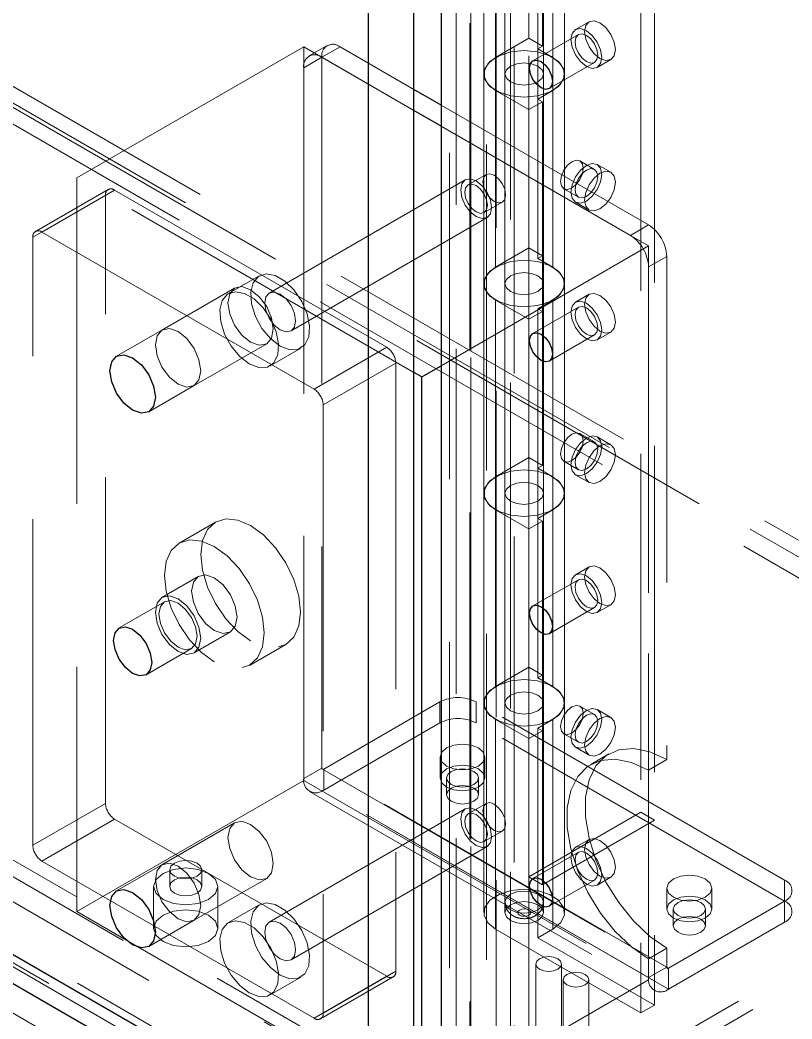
# Model space of a CAD drawing. Header units: millimetres. Extents: x 108 to 5832, y 144 to 4056.
# Drawn here: x 4640.2 to 4700.3, y 2734.7 to 2812.5 of the extents above; entities that cross this region are included whole.
import ezdxf

# ---------------------------------------------------------------- set-up
doc = ezdxf.new("R2010")
doc.units = ezdxf.units.MM
doc.header["$LTSCALE"] = 20
doc.linetypes.add('HIDDEN', pattern=[1.905, 1.27, -0.635])

msp = doc.modelspace()

# ---------------------------------------------------------------- linework, layer by layer
at = {"color": 1, "linetype": 'HIDDEN', "lineweight": 18}
for p, q in [((5281.146, 2436.999), (4116.966, 3109.067)), ((5279.515, 2435.002), (4116.051, 3106.655)), ((4065.281, 3077.347), (5219.694, 2410.919)), ((5213.754, 2407.327), (4059.341, 3073.755)), ((4059.483, 3074), (5213.895, 2407.571)), ((5218.421, 2401.04), (4054.957, 3072.693)), ((4054.957, 3072.693), (5218.138, 2401.203)), ((4055.076, 3072.557), (5218.102, 2401.156)), ((5280.015, 2436.346), (4308.132, 2997.402)), ((4308.132, 2997.076), (5279.515, 2436.308)), ((4674.166, 2723.395), (4674.166, 2851.102)), ((4675.239, 2850.368), (4675.239, 2722.661)), ((4675.297, 2722.742), (4675.297, 2850.449)), ((4675.297, 2850.286), (4675.297, 2722.579)), ((4678.408, 2720.783), (4678.408, 2848.49)), ((4678.691, 2848.49), (4678.691, 2720.783)), ((4677.277, 2720.13), (4677.277, 2847.837)), ((4679.823, 2847.837), (4679.823, 2805.541)), ((4673.639, 2840.26), (4673.639, 2722.661)), ((4674.166, 2721.926), (4674.166, 2840.564)), ((4676.535, 2840.917), (4676.535, 2724.968)), ((4490.565, 2833.142), (4670.878, 2729.05)), ((4679.823, 2827.423), (4679.823, 2811.092)), ((4496.222, 2826.611), (4668.756, 2727.009)), ((4680.883, 2826.811), (4680.883, 2810.48)), ((4666.663, 2724.788), (4491.245, 2826.055)), ((4676.319, 2824.647), (4676.319, 2808.317)), ((4677.969, 2824.647), (4677.969, 2808.317)), ((4680.969, 2808.317), (4680.969, 2824.647)), ((4682.619, 2808.317), (4682.619, 2824.647)), ((4677.242, 2807.031), (4677.242, 2823.362)), ((4677.969, 2823.831), (4677.969, 2743.81)), ((4680.969, 2743.81), (4680.969, 2823.831)), ((4681.697, 2823.362), (4681.697, 2807.031)), ((4680.53, 2806.357), (4680.53, 2822.688)), ((4689.616, 2817.443), (4689.616, 2735.789)), ((4688.555, 2816.83), (4688.555, 2735.176)), ((4684.524, 2812.382), (4683.463, 2811.77)), ((4679.823, 2811.092), (4677.242, 2809.603)), ((4679.823, 2811.092), (4680.883, 2810.48)), ((4683.688, 2811.38), (4680.152, 2809.339)), ((4644.609, 2800.229), (4662.286, 2810.434)), ((4670.878, 2805.474), (4662.286, 2810.434)), ((4662.286, 2810.434), (4662.286, 2753.276)), ((4664.115, 2810.533), (4662.701, 2809.717)), ((4665.115, 2810.434), (4663.701, 2809.618)), ((4670.878, 2807.107), (4665.115, 2810.434)), ((4680.883, 2810.48), (4680.53, 2810.276)), ((4680.53, 2810.276), (4681.696, 2809.603)), ((4662.286, 2808.801), (4663.701, 2809.617)), ((4670.878, 2805.474), (4663.701, 2809.618)), ((4663.701, 2809.617), (4663.701, 2754.256)), ((4677.242, 2809.603), (4677.242, 2793.272)), ((4681.402, 2807.174), (4684.938, 2809.215)), ((4681.696, 2793.272), (4681.696, 2809.603)), ((4685.163, 2808.825), (4686.223, 2809.438)), ((4662.286, 2808.801), (4662.286, 2753.44)), ((4676.319, 2808.317), (4676.319, 2791.986)), ((4677.969, 2808.317), (4677.969, 2791.986)), ((4680.969, 2791.986), (4680.969, 2808.317)), ((4682.619, 2791.986), (4682.619, 2808.317)), ((4679.823, 2805.541), (4677.242, 2807.031)), ((4680.53, 2806.357), (4681.697, 2807.031)), ((4679.823, 2805.541), (4680.883, 2806.153)), ((4680.883, 2806.153), (4680.53, 2806.357)), ((4680.53, 2806.357), (4680.53, 2793.945)), ((4680.883, 2789.822), (4680.883, 2806.153)), ((4689.156, 2796.555), (4672.999, 2805.883)), ((4679.823, 2789.21), (4679.823, 2805.541)), ((4689.156, 2794.922), (4672.999, 2804.25)), ((4687.742, 2795.739), (4672.999, 2804.25)), ((4684.938, 2800.886), (4683.806, 2801.539)), ((4686.223, 2800.663), (4685.163, 2801.276)), ((4644.609, 2800.229), (4644.609, 2743.071)), ((4670.878, 2785.064), (4644.609, 2800.229)), ((4674.871, 2800.068), (4659.598, 2791.251)), ((4676.511, 2800.494), (4675.096, 2799.678)), ((4647.043, 2799.319), (4641.386, 2796.054)), ((4647.543, 2799.27), (4641.886, 2796.004)), ((4647.543, 2799.27), (4668.756, 2787.024)), ((4682.556, 2799.374), (4683.688, 2798.721)), ((4641.179, 2795.596), (4646.836, 2798.862)), ((4646.836, 2751.502), (4646.836, 2798.862)), ((4676.346, 2797.513), (4677.761, 2798.329)), ((4683.463, 2798.331), (4684.523, 2797.719)), ((4661.298, 2788.306), (4676.571, 2797.123)), ((4641.886, 2796.004), (4663.1, 2783.758)), ((4687.742, 2795.739), (4689.156, 2796.555)), ((4641.179, 2748.236), (4641.179, 2795.596)), ((4672.999, 2785.595), (4689.156, 2794.922)), ((4677.242, 2793.272), (4679.823, 2794.762)), ((4679.823, 2794.762), (4680.883, 2794.149)), ((4689.156, 2737.764), (4689.156, 2794.922)), ((4680.53, 2793.945), (4680.883, 2794.149)), ((4680.53, 2793.945), (4681.696, 2793.272)), ((4690.571, 2794.106), (4689.156, 2793.289)), ((4690.571, 2794.106), (4690.571, 2754.912)), ((4689.156, 2793.289), (4689.156, 2754.095)), ((4658.823, 2792.593), (4656.419, 2791.205)), ((4676.319, 2791.986), (4676.319, 2775.655)), ((4677.969, 2791.986), (4677.969, 2775.655)), ((4680.969, 2775.655), (4680.969, 2791.986)), ((4682.619, 2775.655), (4682.619, 2791.986)), ((4656.9, 2791.637), (4651.243, 2788.372)), ((4677.242, 2774.369), (4677.242, 2790.7)), ((4677.242, 2790.7), (4679.823, 2789.21)), ((4680.53, 2790.026), (4681.697, 2790.7)), ((4681.697, 2790.7), (4681.697, 2774.369)), ((4684.524, 2791.152), (4683.463, 2790.54)), ((4679.823, 2789.21), (4680.883, 2789.822)), ((4683.688, 2790.15), (4680.152, 2788.109)), ((4680.53, 2790.026), (4680.883, 2789.822)), ((4680.53, 2773.696), (4680.53, 2790.026)), ((4680.883, 2789.822), (4680.883, 2777.818)), ((4679.823, 2789.21), (4679.823, 2778.431)), ((4679.823, 2789.21), (4679.823, 2772.879)), ((4651.243, 2788.372), (4647.707, 2786.331)), ((4685.163, 2787.595), (4686.223, 2788.208)), ((4681.402, 2785.944), (4684.938, 2787.985)), ((4653.743, 2784.042), (4659.4, 2787.307)), ((4659.669, 2785.576), (4662.073, 2786.964)), ((4663.1, 2783.758), (4668.756, 2787.024)), ((4669.464, 2785.799), (4663.807, 2782.533)), ((4669.464, 2785.799), (4669.464, 2738.44)), ((4650.207, 2782.001), (4653.743, 2784.042)), ((4663.807, 2782.533), (4663.807, 2735.174)), ((4684.938, 2779.656), (4683.806, 2780.309)), ((4686.223, 2779.433), (4685.163, 2780.046)), ((4679.823, 2778.431), (4677.242, 2776.941)), ((4679.823, 2778.431), (4680.883, 2777.818)), ((4682.556, 2778.144), (4683.688, 2777.491)), ((4680.883, 2777.818), (4680.53, 2777.614)), ((4680.53, 2777.614), (4681.696, 2776.941)), ((4677.242, 2776.941), (4677.242, 2760.61)), ((4681.696, 2760.61), (4681.696, 2776.941)), ((4683.463, 2777.101), (4684.523, 2776.489)), ((4676.319, 2775.655), (4676.319, 2759.324)), ((4677.969, 2775.655), (4677.969, 2759.324)), ((4680.969, 2759.324), (4680.969, 2775.655)), ((4682.619, 2759.324), (4682.619, 2775.655)), ((4679.823, 2772.879), (4677.242, 2774.369)), ((4680.53, 2773.696), (4681.697, 2774.369)), ((4655.4, 2773.414), (4652.572, 2771.781)), ((4679.823, 2772.879), (4680.883, 2773.492)), ((4680.883, 2773.492), (4680.53, 2773.696)), ((4680.53, 2773.696), (4680.53, 2761.284)), ((4680.883, 2757.161), (4680.883, 2773.492)), ((4679.823, 2756.548), (4679.823, 2772.879)), ((4684.524, 2769.922), (4683.463, 2769.31)), ((4654.071, 2769.183), (4651.243, 2767.55)), ((4683.688, 2768.92), (4680.152, 2766.879)), ((4651.443, 2767.204), (4647.908, 2765.163)), ((4681.402, 2764.714), (4684.938, 2766.755)), ((4685.163, 2766.365), (4686.223, 2766.977)), ((4653.743, 2763.22), (4656.571, 2764.853)), ((4650.007, 2761.525), (4653.543, 2763.566)), ((4658.071, 2762.254), (4660.9, 2763.887)), ((4677.242, 2760.61), (4679.823, 2762.1)), ((4679.823, 2762.1), (4680.883, 2761.488)), ((4680.53, 2761.284), (4680.883, 2761.488)), ((4680.53, 2761.284), (4681.696, 2760.61)), ((4663.842, 2754.174), (4672.893, 2759.399)), ((4672.893, 2759.399), (4672.893, 2757.766)), ((4699.763, 2745.52), (4675.721, 2759.399)), ((4675.721, 2757.766), (4675.721, 2759.399)), ((4676.319, 2759.324), (4676.319, 2742.993)), ((4677.969, 2759.324), (4677.969, 2742.993)), ((4680.969, 2742.993), (4680.969, 2759.324)), ((4682.619, 2742.993), (4682.619, 2759.324)), ((4684.938, 2758.426), (4683.806, 2759.079)), ((4686.223, 2758.203), (4685.163, 2758.816)), ((4663.842, 2752.541), (4672.893, 2757.766)), ((4699.763, 2743.887), (4675.721, 2757.766)), ((4677.242, 2741.708), (4677.242, 2758.038)), ((4677.242, 2758.038), (4679.823, 2756.548)), ((4681.697, 2758.038), (4680.53, 2757.365)), ((4681.697, 2758.038), (4681.697, 2741.707)), ((4679.823, 2756.548), (4680.883, 2757.161)), ((4680.53, 2757.365), (4680.883, 2757.161)), ((4680.53, 2741.034), (4680.53, 2757.365)), ((4680.883, 2757.161), (4680.883, 2745.157)), ((4679.823, 2756.548), (4679.823, 2745.769)), ((4679.823, 2756.548), (4679.823, 2720.13)), ((4682.556, 2756.914), (4683.688, 2756.261)), ((4683.463, 2755.871), (4684.523, 2755.259)), ((4672.911, 2755.113), (4672.911, 2753.48)), ((4674.166, 2723.395), (4728.33, 2754.664)), ((4676.411, 2753.48), (4676.411, 2755.113)), ((4686.071, 2755.357), (4684.657, 2754.541)), ((4689.156, 2754.095), (4690.571, 2754.912)), ((4663.701, 2754.256), (4662.286, 2753.44)), ((4690.571, 2738.744), (4663.701, 2754.256)), ((4663.742, 2754.164), (4690.612, 2738.653)), ((4690.712, 2738.663), (4663.842, 2754.174)), ((4663.842, 2752.541), (4663.842, 2754.174)), ((4675.297, 2722.742), (4729.462, 2754.011)), ((4644.609, 2743.071), (4662.286, 2753.276)), ((4689.156, 2737.928), (4662.286, 2753.44)), ((4662.286, 2753.276), (4689.156, 2737.764)), ((4673.411, 2753.48), (4673.411, 2752.174)), ((4675.911, 2752.174), (4675.911, 2753.48)), ((4662.742, 2752.432), (4689.612, 2736.921)), ((4690.712, 2737.029), (4663.842, 2752.541)), ((4646.836, 2751.502), (4641.179, 2748.236)), ((4674.871, 2751.075), (4659.598, 2742.258)), ((4676.511, 2751.502), (4675.096, 2750.686)), ((4679.823, 2745.769), (4688.555, 2750.81)), ((4688.555, 2750.81), (4689.616, 2750.198)), ((4641.886, 2747.012), (4647.543, 2750.277)), ((4668.756, 2738.031), (4647.543, 2750.277)), ((4656.9, 2749.994), (4651.243, 2746.728)), ((4680.883, 2745.157), (4689.616, 2750.198)), ((4676.346, 2748.52), (4677.761, 2749.337)), ((4684.524, 2748.692), (4683.463, 2748.08)), ((4661.298, 2739.314), (4676.571, 2748.131)), ((4683.688, 2747.69), (4680.152, 2745.649)), ((4663.1, 2734.766), (4641.886, 2747.012)), ((4651.243, 2746.728), (4647.707, 2744.687)), ((4651.844, 2746.336), (4651.844, 2745.03)), ((4654.344, 2745.03), (4654.344, 2746.336)), ((4653.743, 2742.398), (4659.4, 2745.664)), ((4680.883, 2745.157), (4679.823, 2745.769)), ((4681.402, 2743.484), (4684.938, 2745.525)), ((4685.163, 2745.135), (4686.223, 2745.747)), ((4699.763, 2745.52), (4699.763, 2743.887)), ((4650.594, 2745.03), (4650.594, 2741.764)), ((4655.594, 2741.764), (4655.594, 2745.03)), ((4690.588, 2744.908), (4690.588, 2743.275)), ((4694.088, 2743.275), (4694.088, 2744.908)), ((4690.712, 2738.663), (4699.763, 2743.888)), ((4699.763, 2742.254), (4699.763, 2743.888)), ((4644.609, 2743.071), (4671.479, 2727.559)), ((4658.823, 2743.6), (4656.419, 2742.213)), ((4691.088, 2743.275), (4691.088, 2741.968)), ((4693.588, 2741.968), (4693.588, 2743.275)), ((4650.207, 2740.357), (4653.743, 2742.398)), ((4690.712, 2737.029), (4699.763, 2742.254)), ((4688.555, 2735.176), (4677.242, 2741.708)), ((4680.53, 2741.034), (4681.697, 2741.707)), ((4689.616, 2735.789), (4680.53, 2741.034)), ((4690.571, 2740.214), (4689.156, 2739.398)), ((4690.571, 2740.214), (4690.571, 2738.744)), ((4689.156, 2739.398), (4689.156, 2737.928)), ((4663.807, 2735.174), (4669.464, 2738.44)), ((4680.378, 2738.989), (4680.378, 2730.824)), ((4682.378, 2730.824), (4682.378, 2738.989)), ((4689.156, 2737.928), (4690.571, 2738.744)), ((4690.712, 2738.663), (4690.712, 2737.029)), ((4659.669, 2736.583), (4662.073, 2737.971)), ((4668.756, 2738.031), (4663.1, 2734.766)), ((4663.599, 2734.716), (4669.256, 2737.982)), ((4672.999, 2728.437), (4689.156, 2737.764)), ((4682.5, 2737.764), (4682.5, 2729.599)), ((4684.5, 2729.599), (4684.5, 2737.764)), ((4688.555, 2735.176), (4689.616, 2735.789))]:
    msp.add_line(p, q, dxfattribs=at)
at = {"color": 8, "linetype": 'Continuous', "lineweight": 25}
msp.add_line((5212.623, 2406.673), (4300.955, 2932.968), dxfattribs=at)
at = {"color": 7, "linetype": 'Continuous', "lineweight": 25}
for p, q in [((4670.878, 2728.234), (4670.878, 2844.183)), ((4667.342, 2726.193), (4667.342, 2842.142)), ((4672.999, 2838.876), (4672.999, 2722.927)), ((4492.687, 2824.57), (4665.221, 2724.968)), ((4672.999, 2805.883), (4670.878, 2807.107)), ((4672.999, 2804.25), (4670.878, 2805.474)), ((4671.479, 2784.717), (4670.878, 2785.064)), ((4671.479, 2784.717), (4672.999, 2785.595)), ((4671.479, 2728.703), (4671.479, 2784.717))]:
    msp.add_line(p, q, dxfattribs=at)
at = {"color": 1, "linetype": 'HIDDEN', "lineweight": 18, "flags": 128}
for points in [[(4686.575, 2810.216), (4686.484, 2810.8), (4686.223, 2811.401), (4685.833, 2811.927), (4685.373, 2812.298), (4684.913, 2812.458), (4684.523, 2812.382), (4684.263, 2812.082), (4684.171, 2811.604), (4684.263, 2811.02), (4684.523, 2810.419), (4684.913, 2809.893), (4685.373, 2809.522), (4685.833, 2809.362), (4686.223, 2809.438), (4686.484, 2809.738), (4686.575, 2810.216)], [(4685.515, 2809.604), (4685.423, 2810.188), (4685.163, 2810.788), (4684.773, 2811.315), (4684.313, 2811.686), (4683.853, 2811.846), (4683.463, 2811.77), (4683.202, 2811.47), (4683.111, 2810.992), (4683.202, 2810.408), (4683.463, 2809.807), (4683.853, 2809.281), (4684.313, 2808.909), (4684.773, 2808.75), (4685.163, 2808.825), (4685.423, 2809.125), (4685.515, 2809.604)], [(4683.429, 2810.808), (4683.496, 2811.16), (4683.688, 2811.38), (4683.975, 2811.436), (4684.313, 2811.318), (4684.651, 2811.045), (4684.938, 2810.659), (4685.129, 2810.217), (4685.197, 2809.787), (4685.129, 2809.436), (4684.938, 2809.215), (4684.651, 2809.159), (4684.313, 2809.277), (4683.975, 2809.55), (4683.688, 2809.937), (4683.496, 2810.378), (4683.429, 2810.808)], [(4681.697, 2807.031), (4682.307, 2807.528), (4682.599, 2808.113), (4682.54, 2808.721), (4682.136, 2809.284), (4681.433, 2809.738), (4680.509, 2810.033), (4679.469, 2810.135), (4678.429, 2810.033), (4677.505, 2809.738), (4676.802, 2809.284), (4676.398, 2808.721), (4676.339, 2808.113), (4676.631, 2807.528), (4677.242, 2807.031)], [(4681.696, 2809.603), (4682.307, 2809.106), (4682.599, 2808.52), (4682.54, 2807.912), (4682.136, 2807.349), (4681.433, 2806.895), (4680.509, 2806.6), (4679.469, 2806.498), (4678.429, 2806.6), (4677.505, 2806.895), (4676.802, 2807.349), (4676.398, 2807.912), (4676.339, 2808.52), (4676.631, 2809.106), (4677.242, 2809.603)], [(4678.408, 2808.929), (4678.895, 2809.117), (4679.469, 2809.183), (4680.043, 2809.117), (4680.53, 2808.929), (4680.855, 2808.648), (4680.969, 2808.317), (4680.855, 2807.985), (4680.53, 2807.704), (4680.043, 2807.517), (4679.469, 2807.451), (4678.895, 2807.517), (4678.408, 2807.704), (4678.083, 2807.985), (4677.969, 2808.317), (4678.083, 2808.648), (4678.408, 2808.929)], [(4680.53, 2808.929), (4680.043, 2809.117), (4679.469, 2809.183), (4678.895, 2809.117), (4678.408, 2808.929), (4678.083, 2808.648), (4677.969, 2808.317), (4678.083, 2807.985), (4678.408, 2807.704), (4678.895, 2807.517), (4679.469, 2807.451), (4680.043, 2807.517), (4680.53, 2807.704), (4680.855, 2807.985), (4680.969, 2808.317), (4680.855, 2808.648), (4680.53, 2808.929)], [(4684.065, 2800.967), (4683.998, 2801.318), (4683.806, 2801.539), (4683.52, 2801.595), (4683.181, 2801.477), (4682.843, 2801.204), (4682.556, 2800.817), (4682.365, 2800.376), (4682.298, 2799.946), (4682.365, 2799.594), (4682.556, 2799.374), (4682.843, 2799.318), (4683.181, 2799.436), (4683.52, 2799.709), (4683.806, 2800.096), (4683.998, 2800.537), (4684.065, 2800.967)], [(4683.111, 2799.109), (4683.202, 2799.693), (4683.463, 2800.294), (4683.853, 2800.82), (4684.313, 2801.191), (4684.773, 2801.351), (4685.163, 2801.276), (4685.423, 2800.976), (4685.515, 2800.497), (4685.423, 2799.913), (4685.163, 2799.312), (4684.773, 2798.786), (4684.313, 2798.415), (4683.853, 2798.255), (4683.463, 2798.331), (4683.202, 2798.631), (4683.111, 2799.109)], [(4676.252, 2799.922), (4676.319, 2800.274), (4676.511, 2800.494), (4676.797, 2800.55), (4677.136, 2800.433), (4677.474, 2800.16), (4677.761, 2799.773), (4677.952, 2799.331), (4678.02, 2798.902), (4677.952, 2798.55), (4677.761, 2798.329), (4677.474, 2798.274), (4677.136, 2798.391), (4676.797, 2798.664), (4676.511, 2799.051), (4676.319, 2799.493), (4676.252, 2799.922)], [(4684.313, 2800.824), (4683.974, 2800.551), (4683.688, 2800.164), (4683.496, 2799.723), (4683.429, 2799.293), (4683.496, 2798.941), (4683.688, 2798.721), (4683.974, 2798.665), (4684.313, 2798.783), (4684.651, 2799.056), (4684.938, 2799.442), (4685.129, 2799.884), (4685.197, 2800.314), (4685.129, 2800.665), (4684.938, 2800.886), (4684.651, 2800.942), (4684.313, 2800.824)], [(4684.171, 2798.497), (4684.263, 2799.081), (4684.523, 2799.682), (4684.913, 2800.208), (4685.373, 2800.579), (4685.833, 2800.739), (4686.223, 2800.663), (4686.484, 2800.363), (4686.575, 2799.885), (4686.484, 2799.301), (4686.223, 2798.7), (4685.833, 2798.174), (4685.373, 2797.803), (4684.913, 2797.643), (4684.523, 2797.719), (4684.263, 2798.019), (4684.171, 2798.497)], [(4675.721, 2797.207), (4676.181, 2797.047), (4676.571, 2797.123), (4676.832, 2797.423), (4676.924, 2797.901), (4676.832, 2798.486), (4676.571, 2799.086), (4676.181, 2799.612), (4675.721, 2799.984), (4675.261, 2800.144), (4674.871, 2800.068), (4674.611, 2799.768), (4674.519, 2799.289), (4674.611, 2798.705), (4674.871, 2798.105), (4675.261, 2797.579), (4675.721, 2797.207)], [(4676.605, 2798.085), (4676.538, 2798.515), (4676.346, 2798.956), (4676.06, 2799.343), (4675.721, 2799.616), (4675.383, 2799.734), (4675.096, 2799.678), (4674.905, 2799.458), (4674.838, 2799.106), (4674.905, 2798.676), (4675.096, 2798.235), (4675.383, 2797.848), (4675.721, 2797.575), (4676.06, 2797.457), (4676.346, 2797.513), (4676.538, 2797.734), (4676.605, 2798.085)], [(4677.242, 2790.7), (4676.631, 2791.197), (4676.339, 2791.782), (4676.398, 2792.39), (4676.802, 2792.953), (4677.505, 2793.408), (4678.429, 2793.702), (4679.469, 2793.804), (4680.509, 2793.702), (4681.433, 2793.408), (4682.136, 2792.953), (4682.54, 2792.39), (4682.599, 2791.782), (4682.307, 2791.197), (4681.697, 2790.7)], [(4677.242, 2793.272), (4676.631, 2792.775), (4676.339, 2792.189), (4676.398, 2791.581), (4676.802, 2791.018), (4677.505, 2790.564), (4678.429, 2790.269), (4679.469, 2790.167), (4680.509, 2790.269), (4681.433, 2790.564), (4682.136, 2791.018), (4682.54, 2791.581), (4682.599, 2792.189), (4682.307, 2792.775), (4681.696, 2793.272)], [(4678.408, 2792.598), (4678.083, 2792.317), (4677.969, 2791.986), (4678.083, 2791.654), (4678.408, 2791.374), (4678.895, 2791.186), (4679.469, 2791.12), (4680.043, 2791.186), (4680.53, 2791.374), (4680.855, 2791.654), (4680.969, 2791.986), (4680.855, 2792.317), (4680.53, 2792.598), (4680.043, 2792.786), (4679.469, 2792.852), (4678.895, 2792.786), (4678.408, 2792.598)], [(4680.53, 2792.598), (4680.855, 2792.317), (4680.969, 2791.986), (4680.855, 2791.654), (4680.53, 2791.374), (4680.043, 2791.186), (4679.469, 2791.12), (4678.895, 2791.186), (4678.408, 2791.374), (4678.083, 2791.654), (4677.969, 2791.986), (4678.083, 2792.317), (4678.408, 2792.598), (4678.895, 2792.786), (4679.469, 2792.852), (4680.043, 2792.786), (4680.53, 2792.598)], [(4660.448, 2787.125), (4661.194, 2786.838), (4661.859, 2786.869), (4662.372, 2787.216), (4662.676, 2787.841), (4662.738, 2788.675), (4662.552, 2789.629), (4662.139, 2790.6), (4661.542, 2791.481), (4660.826, 2792.178), (4660.07, 2792.614), (4659.354, 2792.744), (4658.757, 2792.552), (4658.343, 2792.059), (4658.158, 2791.32), (4658.22, 2790.413), (4658.524, 2789.437), (4659.036, 2788.499), (4659.702, 2787.699), (4660.448, 2787.125)], [(4658.044, 2785.737), (4658.79, 2785.45), (4659.455, 2785.481), (4659.968, 2785.828), (4660.272, 2786.453), (4660.334, 2787.287), (4660.148, 2788.241), (4659.735, 2789.212), (4659.138, 2790.093), (4658.422, 2790.79), (4657.666, 2791.226), (4656.95, 2791.356), (4656.353, 2791.164), (4655.939, 2790.671), (4655.753, 2789.932), (4655.816, 2789.025), (4656.12, 2788.05), (4656.632, 2787.111), (4657.298, 2786.311), (4658.044, 2785.737)], [(4658.15, 2787.431), (4657.473, 2787.977), (4656.9, 2788.75), (4656.517, 2789.634), (4656.382, 2790.493), (4656.517, 2791.196), (4656.9, 2791.637), (4657.473, 2791.749), (4658.15, 2791.514), (4658.826, 2790.968), (4659.4, 2790.194), (4659.783, 2789.311), (4659.918, 2788.452), (4659.783, 2787.748), (4659.4, 2787.307), (4658.826, 2787.196), (4658.15, 2787.431)], [(4660.448, 2788.39), (4660.908, 2788.23), (4661.298, 2788.306), (4661.558, 2788.606), (4661.65, 2789.084), (4661.558, 2789.668), (4661.298, 2790.269), (4660.908, 2790.795), (4660.448, 2791.166), (4659.988, 2791.326), (4659.598, 2791.251), (4659.337, 2790.951), (4659.246, 2790.472), (4659.337, 2789.888), (4659.598, 2789.287), (4659.988, 2788.761), (4660.448, 2788.39)], [(4686.575, 2788.986), (4686.484, 2789.57), (4686.223, 2790.171), (4685.833, 2790.697), (4685.373, 2791.068), (4684.913, 2791.228), (4684.523, 2791.152), (4684.263, 2790.852), (4684.171, 2790.374), (4684.263, 2789.79), (4684.523, 2789.189), (4684.913, 2788.663), (4685.373, 2788.292), (4685.833, 2788.132), (4686.223, 2788.208), (4686.484, 2788.507), (4686.575, 2788.986)], [(4685.515, 2788.374), (4685.423, 2788.958), (4685.163, 2789.558), (4684.773, 2790.084), (4684.313, 2790.456), (4683.853, 2790.616), (4683.463, 2790.54), (4683.202, 2790.24), (4683.111, 2789.761), (4683.202, 2789.177), (4683.463, 2788.577), (4683.853, 2788.051), (4684.313, 2787.679), (4684.773, 2787.52), (4685.163, 2787.595), (4685.423, 2787.895), (4685.515, 2788.374)], [(4683.429, 2789.578), (4683.496, 2789.93), (4683.688, 2790.15), (4683.975, 2790.206), (4684.313, 2790.088), (4684.651, 2789.815), (4684.938, 2789.428), (4685.129, 2788.987), (4685.197, 2788.557), (4685.129, 2788.206), (4684.938, 2787.985), (4684.651, 2787.929), (4684.313, 2788.047), (4683.975, 2788.32), (4683.688, 2788.707), (4683.496, 2789.148), (4683.429, 2789.578)], [(4652.493, 2784.165), (4651.816, 2784.711), (4651.243, 2785.485), (4650.86, 2786.368), (4650.725, 2787.227), (4650.86, 2787.931), (4651.243, 2788.372), (4651.816, 2788.483), (4652.493, 2788.248), (4653.169, 2787.702), (4653.743, 2786.929), (4654.126, 2786.045), (4654.261, 2785.186), (4654.126, 2784.483), (4653.743, 2784.042), (4653.169, 2783.93), (4652.493, 2784.165)], [(4650.725, 2787.227), (4650.86, 2787.931), (4651.243, 2788.372), (4651.816, 2788.483), (4652.493, 2788.248), (4653.169, 2787.702), (4653.743, 2786.929), (4654.126, 2786.045), (4654.261, 2785.186), (4654.126, 2784.483), (4653.743, 2784.042), (4653.169, 2783.93), (4652.493, 2784.165), (4651.816, 2784.711), (4651.243, 2785.485), (4650.86, 2786.368), (4650.725, 2787.227)], [(4684.065, 2779.737), (4683.998, 2780.088), (4683.806, 2780.309), (4683.52, 2780.365), (4683.181, 2780.247), (4682.843, 2779.974), (4682.556, 2779.587), (4682.365, 2779.146), (4682.298, 2778.716), (4682.365, 2778.364), (4682.556, 2778.144), (4682.843, 2778.088), (4683.181, 2778.206), (4683.52, 2778.479), (4683.806, 2778.865), (4683.998, 2779.307), (4684.065, 2779.737)], [(4683.111, 2777.879), (4683.202, 2778.463), (4683.463, 2779.064), (4683.853, 2779.59), (4684.313, 2779.961), (4684.773, 2780.121), (4685.163, 2780.046), (4685.423, 2779.746), (4685.515, 2779.267), (4685.423, 2778.683), (4685.163, 2778.082), (4684.773, 2777.556), (4684.313, 2777.185), (4683.853, 2777.025), (4683.463, 2777.101), (4683.202, 2777.401), (4683.111, 2777.879)], [(4684.313, 2779.594), (4683.974, 2779.321), (4683.688, 2778.934), (4683.496, 2778.492), (4683.429, 2778.063), (4683.496, 2777.711), (4683.688, 2777.491), (4683.974, 2777.435), (4684.313, 2777.553), (4684.651, 2777.826), (4684.938, 2778.212), (4685.129, 2778.654), (4685.197, 2779.084), (4685.129, 2779.435), (4684.938, 2779.656), (4684.651, 2779.712), (4684.313, 2779.594)], [(4684.171, 2777.267), (4684.263, 2777.851), (4684.523, 2778.452), (4684.913, 2778.978), (4685.373, 2779.349), (4685.833, 2779.509), (4686.223, 2779.433), (4686.484, 2779.133), (4686.575, 2778.655), (4686.484, 2778.071), (4686.223, 2777.47), (4685.833, 2776.944), (4685.373, 2776.573), (4684.913, 2776.413), (4684.523, 2776.489), (4684.263, 2776.789), (4684.171, 2777.267)], [(4681.697, 2774.369), (4682.307, 2774.866), (4682.599, 2775.451), (4682.54, 2776.06), (4682.136, 2776.622), (4681.433, 2777.077), (4680.509, 2777.371), (4679.469, 2777.473), (4678.429, 2777.371), (4677.505, 2777.077), (4676.802, 2776.622), (4676.398, 2776.06), (4676.339, 2775.451), (4676.631, 2774.866), (4677.242, 2774.369)], [(4681.696, 2776.941), (4682.307, 2776.444), (4682.599, 2775.859), (4682.54, 2775.25), (4682.136, 2774.688), (4681.433, 2774.233), (4680.509, 2773.939), (4679.469, 2773.837), (4678.429, 2773.939), (4677.505, 2774.233), (4676.802, 2774.687), (4676.398, 2775.25), (4676.339, 2775.859), (4676.631, 2776.444), (4677.242, 2776.941)], [(4678.408, 2776.267), (4678.895, 2776.455), (4679.469, 2776.521), (4680.043, 2776.455), (4680.53, 2776.267), (4680.855, 2775.986), (4680.969, 2775.655), (4680.855, 2775.324), (4680.53, 2775.043), (4680.043, 2774.855), (4679.469, 2774.789), (4678.895, 2774.855), (4678.408, 2775.043), (4678.083, 2775.324), (4677.969, 2775.655), (4678.083, 2775.986), (4678.408, 2776.267)], [(4680.53, 2776.267), (4680.043, 2776.455), (4679.469, 2776.521), (4678.895, 2776.455), (4678.408, 2776.267), (4678.083, 2775.986), (4677.969, 2775.655), (4678.083, 2775.324), (4678.408, 2775.043), (4678.895, 2774.855), (4679.469, 2774.789), (4680.043, 2774.855), (4680.53, 2775.043), (4680.855, 2775.324), (4680.969, 2775.655), (4680.855, 2775.986), (4680.53, 2776.267)], [(4658.15, 2764.16), (4657.143, 2764.894), (4656.205, 2765.884), (4655.4, 2767.062), (4654.782, 2768.349), (4654.393, 2769.657), (4654.261, 2770.896), (4654.393, 2771.982), (4654.782, 2772.84), (4655.4, 2773.414), (4656.205, 2773.662), (4657.143, 2773.57), (4658.15, 2773.142), (4659.156, 2772.407), (4660.094, 2771.417), (4660.9, 2770.239), (4661.518, 2768.952), (4661.906, 2767.644), (4662.039, 2766.405), (4661.906, 2765.32), (4661.518, 2764.461), (4660.9, 2763.887), (4660.094, 2763.639), (4659.156, 2763.732), (4658.15, 2764.16)], [(4655.321, 2762.527), (4654.315, 2763.261), (4653.377, 2764.251), (4652.571, 2765.43), (4651.953, 2766.717), (4651.565, 2768.024), (4651.432, 2769.263), (4651.565, 2770.349), (4651.953, 2771.208), (4652.571, 2771.781), (4653.377, 2772.03), (4654.315, 2771.937), (4655.321, 2771.509), (4656.328, 2770.775), (4657.266, 2769.784), (4658.071, 2768.606), (4658.689, 2767.319), (4659.078, 2766.011), (4659.211, 2764.773), (4659.078, 2763.687), (4658.689, 2762.828), (4658.071, 2762.255), (4657.266, 2762.006), (4656.328, 2762.099), (4655.321, 2762.527)], [(4686.575, 2767.756), (4686.484, 2768.34), (4686.223, 2768.941), (4685.833, 2769.467), (4685.373, 2769.838), (4684.913, 2769.998), (4684.523, 2769.922), (4684.263, 2769.622), (4684.171, 2769.144), (4684.263, 2768.56), (4684.523, 2767.959), (4684.913, 2767.433), (4685.373, 2767.062), (4685.833, 2766.902), (4686.223, 2766.978), (4686.484, 2767.277), (4686.575, 2767.756)], [(4655.321, 2764.976), (4655.998, 2764.741), (4656.571, 2764.853), (4656.955, 2765.294), (4657.089, 2765.997), (4656.955, 2766.856), (4656.571, 2767.74), (4655.998, 2768.513), (4655.321, 2769.059), (4654.645, 2769.294), (4654.071, 2769.183), (4653.688, 2768.742), (4653.554, 2768.038), (4653.688, 2767.179), (4654.071, 2766.296), (4654.645, 2765.522), (4655.321, 2764.976)], [(4685.515, 2767.144), (4685.423, 2767.728), (4685.163, 2768.328), (4684.773, 2768.854), (4684.313, 2769.226), (4683.853, 2769.386), (4683.463, 2769.31), (4683.202, 2769.01), (4683.111, 2768.531), (4683.202, 2767.947), (4683.463, 2767.347), (4683.853, 2766.821), (4684.313, 2766.449), (4684.773, 2766.289), (4685.163, 2766.365), (4685.423, 2766.665), (4685.515, 2767.144)], [(4683.429, 2768.348), (4683.496, 2768.7), (4683.688, 2768.92), (4683.975, 2768.976), (4684.313, 2768.858), (4684.651, 2768.585), (4684.938, 2768.198), (4685.129, 2767.757), (4685.197, 2767.327), (4685.129, 2766.975), (4684.938, 2766.755), (4684.651, 2766.699), (4684.313, 2766.817), (4683.975, 2767.09), (4683.688, 2767.477), (4683.496, 2767.918), (4683.429, 2768.348)], [(4652.493, 2763.344), (4651.816, 2763.889), (4651.243, 2764.663), (4650.86, 2765.546), (4650.725, 2766.405), (4650.86, 2767.109), (4651.243, 2767.55), (4651.816, 2767.661), (4652.493, 2767.426), (4653.169, 2766.88), (4653.743, 2766.107), (4654.126, 2765.223), (4654.261, 2764.364), (4654.126, 2763.661), (4653.743, 2763.22), (4653.169, 2763.108), (4652.493, 2763.344)], [(4651.008, 2766.242), (4651.121, 2766.833), (4651.443, 2767.204), (4651.925, 2767.297), (4652.493, 2767.1), (4653.061, 2766.641), (4653.543, 2765.991), (4653.865, 2765.249), (4653.978, 2764.528), (4653.865, 2763.937), (4653.543, 2763.566), (4653.061, 2763.473), (4652.493, 2763.67), (4651.925, 2764.129), (4651.443, 2764.779), (4651.121, 2765.521), (4651.008, 2766.242)], [(4677.242, 2758.038), (4676.631, 2758.535), (4676.339, 2759.121), (4676.398, 2759.729), (4676.802, 2760.292), (4677.505, 2760.746), (4678.429, 2761.041), (4679.469, 2761.143), (4680.509, 2761.041), (4681.433, 2760.746), (4682.136, 2760.292), (4682.54, 2759.729), (4682.599, 2759.121), (4682.307, 2758.535), (4681.697, 2758.038)], [(4677.242, 2760.61), (4676.631, 2760.113), (4676.339, 2759.528), (4676.398, 2758.92), (4676.802, 2758.357), (4677.505, 2757.902), (4678.429, 2757.608), (4679.469, 2757.506), (4680.509, 2757.608), (4681.433, 2757.902), (4682.136, 2758.357), (4682.54, 2758.92), (4682.599, 2759.528), (4682.307, 2760.113), (4681.696, 2760.61)], [(4678.408, 2759.936), (4678.083, 2759.656), (4677.969, 2759.324), (4678.083, 2758.993), (4678.408, 2758.712), (4678.895, 2758.524), (4679.469, 2758.458), (4680.043, 2758.524), (4680.53, 2758.712), (4680.855, 2758.993), (4680.969, 2759.324), (4680.855, 2759.656), (4680.53, 2759.937), (4680.043, 2760.124), (4679.469, 2760.19), (4678.895, 2760.124), (4678.408, 2759.936)], [(4680.53, 2759.937), (4680.855, 2759.656), (4680.969, 2759.324), (4680.855, 2758.993), (4680.53, 2758.712), (4680.043, 2758.524), (4679.469, 2758.458), (4678.895, 2758.524), (4678.408, 2758.712), (4678.083, 2758.993), (4677.969, 2759.324), (4678.083, 2759.656), (4678.408, 2759.936), (4678.895, 2760.124), (4679.469, 2760.19), (4680.043, 2760.124), (4680.53, 2759.937)], [(4684.065, 2758.507), (4683.998, 2758.858), (4683.806, 2759.079), (4683.52, 2759.135), (4683.181, 2759.017), (4682.843, 2758.744), (4682.556, 2758.357), (4682.365, 2757.915), (4682.298, 2757.486), (4682.365, 2757.134), (4682.556, 2756.914), (4682.843, 2756.858), (4683.181, 2756.976), (4683.52, 2757.249), (4683.806, 2757.635), (4683.998, 2758.077), (4684.065, 2758.507)], [(4683.111, 2756.649), (4683.202, 2757.233), (4683.463, 2757.834), (4683.853, 2758.36), (4684.313, 2758.731), (4684.773, 2758.891), (4685.163, 2758.815), (4685.423, 2758.516), (4685.515, 2758.037), (4685.423, 2757.453), (4685.163, 2756.852), (4684.773, 2756.326), (4684.313, 2755.955), (4683.853, 2755.795), (4683.463, 2755.871), (4683.202, 2756.171), (4683.111, 2756.649)], [(4684.313, 2758.364), (4683.974, 2758.091), (4683.688, 2757.704), (4683.496, 2757.262), (4683.429, 2756.833), (4683.496, 2756.481), (4683.688, 2756.261), (4683.974, 2756.205), (4684.313, 2756.323), (4684.651, 2756.596), (4684.938, 2756.982), (4685.129, 2757.424), (4685.197, 2757.853), (4685.129, 2758.205), (4684.938, 2758.426), (4684.651, 2758.481), (4684.313, 2758.364)], [(4684.171, 2756.037), (4684.263, 2756.621), (4684.523, 2757.222), (4684.913, 2757.748), (4685.373, 2758.119), (4685.833, 2758.279), (4686.223, 2758.203), (4686.484, 2757.903), (4686.575, 2757.425), (4686.484, 2756.841), (4686.223, 2756.24), (4685.833, 2755.714), (4685.373, 2755.343), (4684.913, 2755.183), (4684.523, 2755.259), (4684.263, 2755.559), (4684.171, 2756.037)], [(4675.898, 2754.399), (4676.278, 2754.726), (4676.411, 2755.113), (4676.278, 2755.5), (4675.898, 2755.827), (4675.33, 2756.046), (4674.661, 2756.123), (4673.991, 2756.046), (4673.423, 2755.827), (4673.044, 2755.5), (4672.911, 2755.113), (4673.044, 2754.727), (4673.423, 2754.399), (4673.991, 2754.18), (4674.661, 2754.103), (4675.33, 2754.18), (4675.898, 2754.399)], [(4690.571, 2740.214), (4689.248, 2741.138), (4687.982, 2742.344), (4686.83, 2743.777), (4685.841, 2745.376), (4685.059, 2747.07), (4684.518, 2748.786), (4684.242, 2750.448), (4684.242, 2751.985), (4684.518, 2753.328), (4685.059, 2754.419), (4685.841, 2755.21), (4686.83, 2755.668), (4687.982, 2755.771), (4689.248, 2755.515), (4690.571, 2754.912)], [(4689.156, 2754.095), (4687.833, 2754.698), (4686.568, 2754.954), (4685.416, 2754.851), (4684.427, 2754.394), (4683.645, 2753.602), (4683.104, 2752.511), (4682.827, 2751.168), (4682.827, 2749.632), (4683.104, 2747.97), (4683.645, 2746.254), (4684.427, 2744.559), (4685.416, 2742.96), (4686.568, 2741.527), (4687.833, 2740.322), (4689.156, 2739.398)], [(4675.898, 2752.766), (4676.278, 2753.093), (4676.411, 2753.48), (4676.278, 2753.867), (4675.898, 2754.194), (4675.33, 2754.413), (4674.661, 2754.49), (4673.991, 2754.413), (4673.423, 2754.194), (4673.044, 2753.867), (4672.911, 2753.48), (4673.044, 2753.093), (4673.423, 2752.766), (4673.991, 2752.547), (4674.661, 2752.47), (4675.33, 2752.547), (4675.898, 2752.766)], [(4673.777, 2752.97), (4674.182, 2752.813), (4674.661, 2752.758), (4675.139, 2752.813), (4675.545, 2752.97), (4675.816, 2753.204), (4675.911, 2753.48), (4675.816, 2753.756), (4675.545, 2753.99), (4675.139, 2754.147), (4674.661, 2754.202), (4674.182, 2754.147), (4673.777, 2753.99), (4673.506, 2753.756), (4673.411, 2753.48), (4673.506, 2753.204), (4673.777, 2752.97)], [(4673.777, 2751.663), (4674.182, 2751.507), (4674.661, 2751.452), (4675.139, 2751.507), (4675.545, 2751.663), (4675.816, 2751.897), (4675.911, 2752.174), (4675.816, 2752.45), (4675.545, 2752.684), (4675.139, 2752.84), (4674.661, 2752.895), (4674.182, 2752.84), (4673.777, 2752.684), (4673.506, 2752.45), (4673.411, 2752.174), (4673.506, 2751.897), (4673.777, 2751.663)], [(4676.252, 2750.93), (4676.319, 2751.281), (4676.511, 2751.502), (4676.797, 2751.558), (4677.136, 2751.44), (4677.474, 2751.167), (4677.761, 2750.78), (4677.952, 2750.339), (4678.02, 2749.909), (4677.952, 2749.557), (4677.761, 2749.337), (4677.474, 2749.281), (4677.136, 2749.399), (4676.797, 2749.672), (4676.511, 2750.059), (4676.319, 2750.5), (4676.252, 2750.93)], [(4675.721, 2748.215), (4676.181, 2748.055), (4676.571, 2748.131), (4676.832, 2748.431), (4676.924, 2748.909), (4676.832, 2749.493), (4676.571, 2750.094), (4676.181, 2750.62), (4675.721, 2750.991), (4675.261, 2751.151), (4674.871, 2751.075), (4674.611, 2750.775), (4674.519, 2750.297), (4674.611, 2749.713), (4674.871, 2749.112), (4675.261, 2748.586), (4675.721, 2748.215)], [(4676.605, 2749.093), (4676.538, 2749.522), (4676.346, 2749.964), (4676.06, 2750.351), (4675.721, 2750.624), (4675.383, 2750.741), (4675.096, 2750.686), (4674.905, 2750.465), (4674.838, 2750.113), (4674.905, 2749.684), (4675.096, 2749.242), (4675.383, 2748.855), (4675.721, 2748.582), (4676.06, 2748.465), (4676.346, 2748.521), (4676.538, 2748.741), (4676.605, 2749.093)], [(4658.15, 2745.787), (4657.473, 2746.333), (4656.9, 2747.107), (4656.517, 2747.99), (4656.382, 2748.849), (4656.517, 2749.553), (4656.9, 2749.994), (4657.473, 2750.105), (4658.15, 2749.87), (4658.826, 2749.324), (4659.4, 2748.551), (4659.783, 2747.667), (4659.918, 2746.808), (4659.783, 2746.105), (4659.4, 2745.664), (4658.826, 2745.552), (4658.15, 2745.787)], [(4686.575, 2746.526), (4686.484, 2747.11), (4686.223, 2747.711), (4685.833, 2748.237), (4685.373, 2748.608), (4684.913, 2748.768), (4684.523, 2748.692), (4684.263, 2748.392), (4684.171, 2747.914), (4684.263, 2747.33), (4684.523, 2746.729), (4684.913, 2746.203), (4685.373, 2745.832), (4685.833, 2745.672), (4686.223, 2745.748), (4686.484, 2746.047), (4686.575, 2746.526)], [(4685.515, 2745.914), (4685.423, 2746.497), (4685.163, 2747.098), (4684.773, 2747.624), (4684.313, 2747.996), (4683.853, 2748.155), (4683.463, 2748.08), (4683.202, 2747.78), (4683.111, 2747.301), (4683.202, 2746.717), (4683.463, 2746.117), (4683.853, 2745.591), (4684.313, 2745.219), (4684.773, 2745.059), (4685.163, 2745.135), (4685.423, 2745.435), (4685.515, 2745.914)], [(4683.429, 2747.118), (4683.496, 2747.469), (4683.688, 2747.69), (4683.975, 2747.746), (4684.313, 2747.628), (4684.651, 2747.355), (4684.938, 2746.968), (4685.129, 2746.527), (4685.197, 2746.097), (4685.129, 2745.745), (4684.938, 2745.525), (4684.651, 2745.469), (4684.313, 2745.587), (4683.975, 2745.86), (4683.688, 2746.247), (4683.496, 2746.688), (4683.429, 2747.118)], [(4652.21, 2745.826), (4652.616, 2745.67), (4653.094, 2745.615), (4653.572, 2745.67), (4653.978, 2745.826), (4654.249, 2746.06), (4654.344, 2746.336), (4654.249, 2746.613), (4653.978, 2746.847), (4653.572, 2747.003), (4653.094, 2747.058), (4652.616, 2747.003), (4652.21, 2746.847), (4651.939, 2746.613), (4651.844, 2746.336), (4651.939, 2746.06), (4652.21, 2745.826)], [(4654.862, 2746.051), (4655.404, 2745.582), (4655.594, 2745.03), (4655.404, 2744.478), (4654.862, 2744.009), (4654.051, 2743.697), (4653.094, 2743.587), (4652.137, 2743.697), (4651.326, 2744.01), (4650.784, 2744.478), (4650.594, 2745.03), (4650.784, 2745.582), (4651.326, 2746.051), (4652.137, 2746.363), (4653.094, 2746.473), (4654.051, 2746.363), (4654.862, 2746.051)], [(4652.493, 2742.522), (4651.816, 2743.068), (4651.243, 2743.841), (4650.86, 2744.725), (4650.725, 2745.584), (4650.86, 2746.287), (4651.243, 2746.728), (4651.816, 2746.84), (4652.493, 2746.604), (4653.169, 2746.059), (4653.743, 2745.285), (4654.126, 2744.401), (4654.261, 2743.543), (4654.126, 2742.839), (4653.743, 2742.398), (4653.169, 2742.287), (4652.493, 2742.522)], [(4650.725, 2745.584), (4650.86, 2746.287), (4651.243, 2746.728), (4651.816, 2746.84), (4652.493, 2746.604), (4653.169, 2746.059), (4653.743, 2745.285), (4654.126, 2744.401), (4654.261, 2743.543), (4654.126, 2742.839), (4653.743, 2742.398), (4653.169, 2742.287), (4652.493, 2742.522), (4651.816, 2743.068), (4651.243, 2743.841), (4650.86, 2744.725), (4650.725, 2745.584)], [(4652.21, 2744.52), (4652.616, 2744.363), (4653.094, 2744.308), (4653.572, 2744.363), (4653.978, 2744.52), (4654.249, 2744.754), (4654.344, 2745.03), (4654.249, 2745.306), (4653.978, 2745.54), (4653.572, 2745.697), (4653.094, 2745.752), (4652.616, 2745.697), (4652.21, 2745.54), (4651.939, 2745.306), (4651.844, 2745.03), (4651.939, 2744.754), (4652.21, 2744.52)], [(4693.576, 2744.194), (4693.955, 2744.521), (4694.088, 2744.908), (4693.955, 2745.295), (4693.576, 2745.622), (4693.008, 2745.841), (4692.338, 2745.918), (4691.669, 2745.841), (4691.101, 2745.622), (4690.722, 2745.295), (4690.588, 2744.908), (4690.722, 2744.521), (4691.101, 2744.194), (4691.669, 2743.975), (4692.338, 2743.898), (4693.008, 2743.975), (4693.576, 2744.194)], [(4681.697, 2741.707), (4682.307, 2742.204), (4682.599, 2742.79), (4682.54, 2743.398), (4682.136, 2743.961), (4681.433, 2744.415), (4680.509, 2744.71), (4679.469, 2744.812), (4678.429, 2744.71), (4677.505, 2744.415), (4676.802, 2743.961), (4676.398, 2743.398), (4676.339, 2742.79), (4676.631, 2742.204), (4677.242, 2741.708)], [(4680.53, 2744.422), (4680.043, 2744.61), (4679.469, 2744.676), (4678.895, 2744.61), (4678.408, 2744.422), (4678.083, 2744.141), (4677.969, 2743.81), (4678.083, 2743.479), (4678.408, 2743.198), (4678.895, 2743.01), (4679.469, 2742.944), (4680.043, 2743.01), (4680.53, 2743.198), (4680.855, 2743.479), (4680.969, 2743.81), (4680.855, 2744.141), (4680.53, 2744.422)], [(4660.448, 2738.132), (4661.194, 2737.845), (4661.859, 2737.877), (4662.372, 2738.224), (4662.676, 2738.848), (4662.738, 2739.683), (4662.552, 2740.637), (4662.139, 2741.607), (4661.542, 2742.488), (4660.826, 2743.185), (4660.07, 2743.622), (4659.354, 2743.751), (4658.757, 2743.559), (4658.343, 2743.067), (4658.158, 2742.327), (4658.22, 2741.42), (4658.524, 2740.445), (4659.036, 2739.506), (4659.702, 2738.707), (4660.448, 2738.132)], [(4678.408, 2743.606), (4678.895, 2743.793), (4679.469, 2743.859), (4680.043, 2743.793), (4680.53, 2743.606), (4680.855, 2743.325), (4680.969, 2742.993), (4680.855, 2742.662), (4680.53, 2742.381), (4680.043, 2742.193), (4679.469, 2742.127), (4678.895, 2742.193), (4678.408, 2742.381), (4678.083, 2742.662), (4677.969, 2742.993), (4678.083, 2743.325), (4678.408, 2743.606)], [(4693.576, 2742.561), (4693.955, 2742.888), (4694.088, 2743.275), (4693.955, 2743.662), (4693.576, 2743.989), (4693.008, 2744.208), (4692.338, 2744.285), (4691.669, 2744.208), (4691.101, 2743.989), (4690.722, 2743.662), (4690.588, 2743.275), (4690.722, 2742.888), (4691.101, 2742.561), (4691.669, 2742.342), (4692.338, 2742.265), (4693.008, 2742.342), (4693.576, 2742.561)], [(4691.455, 2742.765), (4691.86, 2742.608), (4692.338, 2742.553), (4692.817, 2742.608), (4693.222, 2742.765), (4693.493, 2742.999), (4693.588, 2743.275), (4693.493, 2743.551), (4693.222, 2743.785), (4692.817, 2743.942), (4692.338, 2743.997), (4691.86, 2743.942), (4691.455, 2743.785), (4691.184, 2743.551), (4691.088, 2743.275), (4691.184, 2742.999), (4691.455, 2742.765)], [(4654.862, 2742.784), (4655.404, 2742.316), (4655.594, 2741.764), (4655.404, 2741.212), (4654.862, 2740.743), (4654.051, 2740.43), (4653.094, 2740.321), (4652.137, 2740.43), (4651.326, 2740.743), (4650.784, 2741.212), (4650.594, 2741.764), (4650.784, 2742.316), (4651.326, 2742.784), (4652.137, 2743.097), (4653.094, 2743.207), (4654.051, 2743.097), (4654.862, 2742.784)], [(4679.823, 2742.789), (4679.931, 2742.883), (4679.969, 2742.993), (4679.931, 2743.104), (4679.823, 2743.197), (4679.66, 2743.26), (4679.469, 2743.282), (4679.278, 2743.26), (4679.116, 2743.197), (4679.007, 2743.104), (4678.969, 2742.993), (4679.007, 2742.883), (4679.115, 2742.789), (4679.278, 2742.727), (4679.469, 2742.705), (4679.66, 2742.727), (4679.823, 2742.789)], [(4658.044, 2736.744), (4658.79, 2736.457), (4659.455, 2736.489), (4659.968, 2736.836), (4660.272, 2737.46), (4660.334, 2738.295), (4660.148, 2739.249), (4659.735, 2740.219), (4659.138, 2741.1), (4658.422, 2741.797), (4657.666, 2742.234), (4656.95, 2742.363), (4656.353, 2742.171), (4655.939, 2741.679), (4655.753, 2740.939), (4655.816, 2740.033), (4656.12, 2739.057), (4656.632, 2738.119), (4657.298, 2737.319), (4658.044, 2736.744)], [(4660.448, 2739.398), (4660.908, 2739.238), (4661.298, 2739.314), (4661.558, 2739.614), (4661.65, 2740.092), (4661.558, 2740.676), (4661.298, 2741.277), (4660.908, 2741.803), (4660.448, 2742.174), (4659.988, 2742.334), (4659.598, 2742.258), (4659.337, 2741.958), (4659.246, 2741.48), (4659.337, 2740.896), (4659.598, 2740.295), (4659.988, 2739.769), (4660.448, 2739.398)], [(4691.455, 2741.458), (4691.86, 2741.302), (4692.338, 2741.247), (4692.817, 2741.302), (4693.222, 2741.458), (4693.493, 2741.692), (4693.588, 2741.968), (4693.493, 2742.245), (4693.222, 2742.479), (4692.817, 2742.635), (4692.338, 2742.69), (4691.86, 2742.635), (4691.455, 2742.479), (4691.184, 2742.245), (4691.088, 2741.968), (4691.184, 2741.692), (4691.455, 2741.458)], [(4680.671, 2738.581), (4680.454, 2738.768), (4680.378, 2738.989), (4680.454, 2739.21), (4680.671, 2739.397), (4680.996, 2739.522), (4681.378, 2739.566), (4681.761, 2739.522), (4682.085, 2739.397), (4682.302, 2739.21), (4682.378, 2738.989), (4682.302, 2738.768), (4682.085, 2738.581), (4681.761, 2738.456), (4681.378, 2738.412), (4680.996, 2738.456), (4680.671, 2738.581)], [(4682.792, 2737.356), (4682.576, 2737.544), (4682.5, 2737.764), (4682.576, 2737.985), (4682.792, 2738.173), (4683.117, 2738.298), (4683.5, 2738.342), (4683.882, 2738.298), (4684.207, 2738.173), (4684.423, 2737.985), (4684.5, 2737.764), (4684.423, 2737.544), (4684.207, 2737.356), (4683.882, 2737.231), (4683.5, 2737.187), (4683.117, 2737.231), (4682.792, 2737.356)]]:
    msp.add_lwpolyline(points, dxfattribs=at)
at = {"color": 7, "linetype": 'Continuous', "lineweight": 25, "flags": 128}
for points in [[(4679.893, 2808.767), (4679.961, 2809.119), (4680.152, 2809.339), (4680.439, 2809.395), (4680.777, 2809.277), (4681.115, 2809.004), (4681.402, 2808.618), (4681.594, 2808.176), (4681.661, 2807.746), (4681.594, 2807.395), (4681.402, 2807.174), (4681.115, 2807.118), (4680.777, 2807.236), (4680.439, 2807.509), (4680.152, 2807.896), (4679.961, 2808.337), (4679.893, 2808.767)], [(4679.893, 2787.537), (4679.961, 2787.889), (4680.152, 2788.109), (4680.439, 2788.165), (4680.777, 2788.047), (4681.115, 2787.774), (4681.402, 2787.387), (4681.594, 2786.946), (4681.661, 2786.516), (4681.594, 2786.165), (4681.402, 2785.944), (4681.115, 2785.888), (4680.777, 2786.006), (4680.439, 2786.279), (4680.152, 2786.666), (4679.961, 2787.107), (4679.893, 2787.537)], [(4647.19, 2785.186), (4647.324, 2785.89), (4647.707, 2786.331), (4648.281, 2786.442), (4648.957, 2786.207), (4649.634, 2785.661), (4650.207, 2784.888), (4650.591, 2784.004), (4650.725, 2783.145), (4650.591, 2782.442), (4650.207, 2782.001), (4649.634, 2781.889), (4648.957, 2782.124), (4648.281, 2782.67), (4647.707, 2783.444), (4647.324, 2784.327), (4647.19, 2785.186)], [(4679.893, 2766.307), (4679.961, 2766.658), (4680.152, 2766.879), (4680.439, 2766.935), (4680.777, 2766.817), (4681.115, 2766.544), (4681.402, 2766.157), (4681.594, 2765.716), (4681.661, 2765.286), (4681.594, 2764.934), (4681.402, 2764.714), (4681.115, 2764.658), (4680.777, 2764.776), (4680.439, 2765.049), (4680.152, 2765.436), (4679.961, 2765.877), (4679.893, 2766.307)], [(4647.472, 2764.201), (4647.586, 2764.792), (4647.907, 2765.162), (4648.389, 2765.256), (4648.957, 2765.059), (4649.526, 2764.6), (4650.007, 2763.95), (4650.329, 2763.208), (4650.442, 2762.487), (4650.329, 2761.896), (4650.007, 2761.525), (4649.526, 2761.432), (4648.957, 2761.629), (4648.389, 2762.088), (4647.907, 2762.738), (4647.586, 2763.48), (4647.472, 2764.201)], [(4679.893, 2745.077), (4679.961, 2745.428), (4680.152, 2745.649), (4680.439, 2745.705), (4680.777, 2745.587), (4681.115, 2745.314), (4681.402, 2744.927), (4681.594, 2744.486), (4681.661, 2744.056), (4681.594, 2743.704), (4681.402, 2743.484), (4681.115, 2743.428), (4680.777, 2743.546), (4680.439, 2743.819), (4680.152, 2744.206), (4679.961, 2744.647), (4679.893, 2745.077)], [(4647.19, 2743.543), (4647.324, 2744.246), (4647.707, 2744.687), (4648.281, 2744.799), (4648.957, 2744.563), (4649.634, 2744.018), (4650.207, 2743.244), (4650.591, 2742.36), (4650.725, 2741.502), (4650.591, 2740.798), (4650.207, 2740.357), (4649.634, 2740.246), (4648.957, 2740.481), (4648.281, 2741.027), (4647.707, 2741.8), (4647.324, 2742.684), (4647.19, 2743.543)]]:
    msp.add_lwpolyline(points, dxfattribs=at)
at = {"color": 1, "linetype": 'HIDDEN', "lineweight": 18}
for centre, radius, start, end in [((4664.563, 2809.757), 0.873, 50.79039, 189.21445), ((4663.148, 2808.941), 0.873, 50.79039, 189.21445), ((4647.267, 2798.931), 0.437, 50.79871, 189.20613), ((4641.61, 2795.666), 0.437, 50.79871, 189.20613), ((4687.5, 2793.966), 3.073, 2.60269, 57.39731), ((4686.086, 2793.15), 3.073, 2.60269, 57.39731), ((4667.928, 2785.729), 1.537, 2.60732, 57.39465), ((4662.271, 2782.463), 1.537, 2.60732, 57.39465), ((4674.307, 2756.67), 3.074, 62.60863, 117.38989), ((4674.307, 2755.037), 3.074, 62.60863, 117.38989), ((4663.787, 2754.242), 0.0874, 170.79799, 309.17648), ((4663.235, 2753.286), 0.961, 170.78531, 309.20394), ((4648.371, 2751.572), 1.537, 182.60912, 237.39285), ((4642.715, 2748.306), 1.537, 182.60912, 237.39285), ((4699.453, 2744.704), 0.873, 290.77977, 69.21875), ((4699.453, 2743.071), 0.873, 290.77977, 69.21875), ((4669.032, 2738.37), 0.437, 230.79469, 9.21014), ((4690.657, 2738.73), 0.0874, 170.79799, 309.17648), ((4690.105, 2737.774), 0.961, 170.78531, 309.20394), ((4663.376, 2735.104), 0.437, 230.79469, 9.21014)]:
    msp.add_arc(centre, radius, start, end, dxfattribs=at)
for points, knots in [([(4677.985, 2743.811), (4677.99, 2743.688), (4678, 2743.427), (4678.198, 2743.08), (4678.49, 2742.796), (4678.883, 2742.595), (4679.384, 2742.498), (4679.901, 2742.541), (4680.198, 2742.681), (4680.323, 2742.74)], [0, 0, 0, 0, 0.119317, 0.251717, 0.379148, 0.517049, 0.67949, 0.865797, 1, 1, 1, 1]), ([(4680.323, 2742.74), (4680.47, 2742.848), (4680.734, 2743.043), (4680.944, 2743.447), (4680.951, 2743.701), (4680.954, 2743.809)], [0, 0, 0, 0, 0.419606, 0.753027, 1, 1, 1, 1])]:
    msp.add_open_spline(points, degree=3, knots=knots, dxfattribs=at)

doc.saveas('drawing.dxf')
